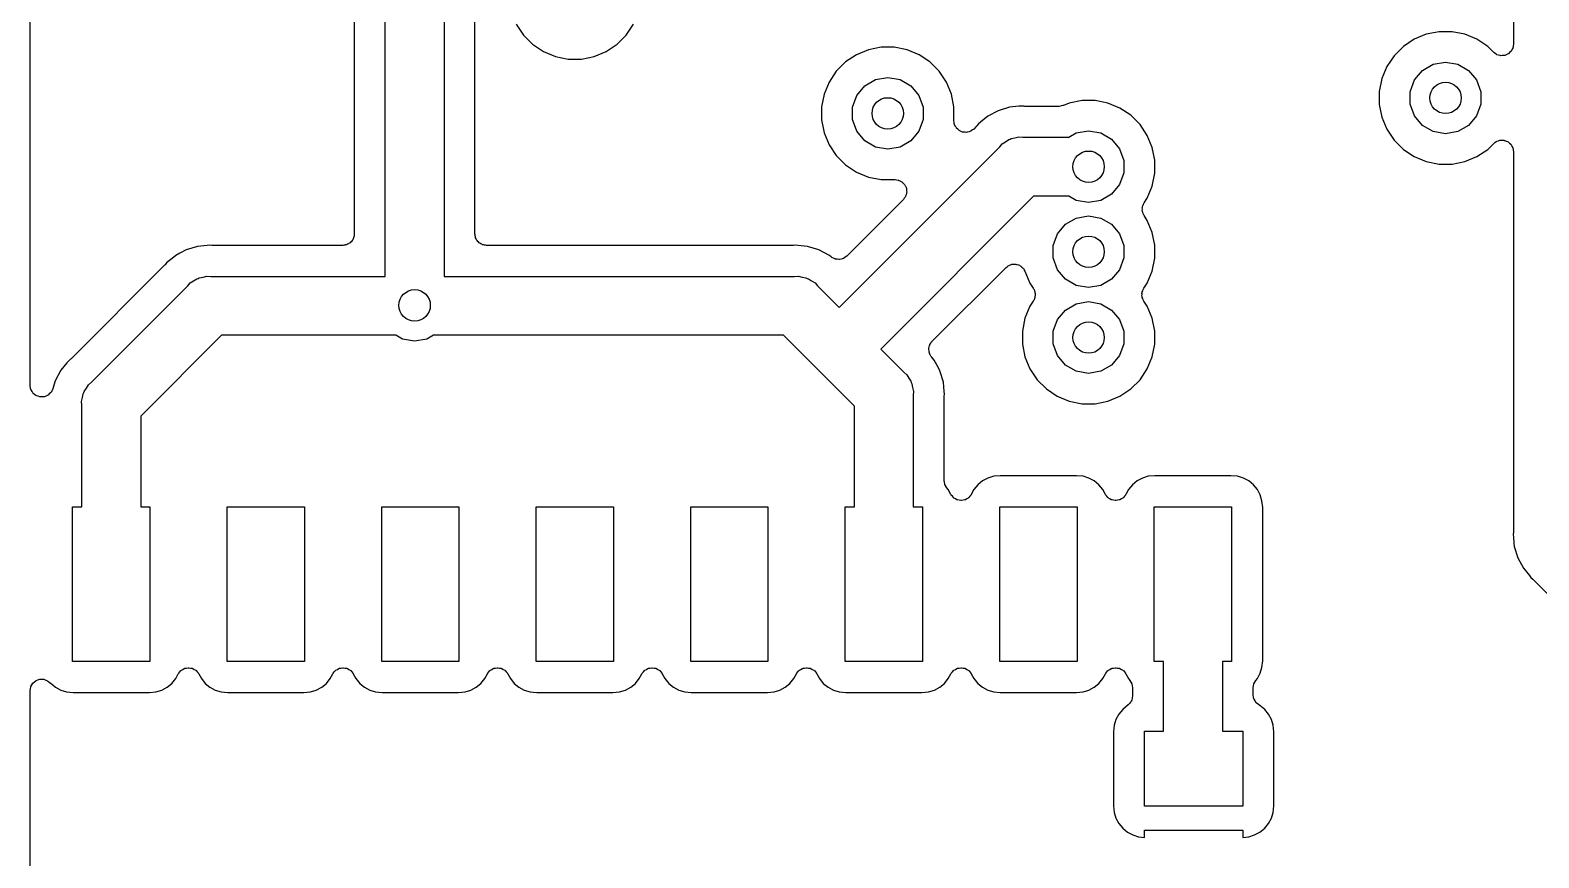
# Model space of a CAD drawing. Extents: x 91.4 to 190.2, y -113.9 to -59.9.
# Drawn here: x 91.39 to 110.92, y -100.31 to -89.6 of the extents above; entities that cross this region are included whole.
import ezdxf

# ---------------------------------------------------------------- set-up
doc = ezdxf.new("R2010")
doc.units = 0
doc.header["$MEASUREMENT"] = 0
doc.layers.add('BLACK', color=7, linetype='CONTINUOUS')

msp = doc.modelspace()

# ---------------------------------------------------------------- linework, layer by layer
at = {"layer": 'BLACK', "linetype": 'CONTINUOUS'}
for p, q in [((91.39, -94.1997), (91.39, -60.87)), ((95.9852, -92.789), (95.9852, -82.3472)), ((96.7472, -82.3472), (96.7472, -92.789)), ((95.5852, -82.4743), (95.5852, -92.239)), ((97.1472, -92.239), (97.1472, -82.4743)), ((110.589, -88.7654), (110.589, -89.7846)), ((97.6804, -89.526), (97.7742, -89.6664)), ((99.1058, -89.6664), (99.1996, -89.526)), ((109.626, -89.6228), (109.46, -89.6557)), ((109.794, -89.6228), (109.626, -89.6228)), ((109.96, -89.6557), (109.794, -89.6228)), ((97.7742, -89.6664), (97.8936, -89.7858)), ((97.8936, -89.7858), (98.034, -89.8796)), ((98.846, -89.8796), (98.9864, -89.7858)), ((98.9864, -89.7858), (99.1058, -89.6664)), ((102.406, -89.8228), (102.24, -89.8557)), ((102.574, -89.8228), (102.406, -89.8228)), ((102.74, -89.8557), (102.574, -89.8228)), ((109.164, -89.8142), (109.044, -89.9336)), ((109.304, -89.7204), (109.164, -89.8142)), ((109.46, -89.6557), (109.304, -89.7204)), ((110.116, -89.7204), (109.96, -89.6557)), ((110.256, -89.8142), (110.116, -89.7204)), ((110.333, -89.8907), (110.256, -89.8142)), ((110.584, -89.8234), (110.581, -89.8294)), ((110.586, -89.8039), (110.584, -89.8234)), ((110.589, -89.7846), (110.586, -89.8039)), ((98.034, -89.8796), (98.19, -89.9443)), ((98.19, -89.9443), (98.3556, -89.9772)), ((98.3556, -89.9772), (98.5244, -89.9772)), ((98.5244, -89.9772), (98.69, -89.9443)), ((98.69, -89.9443), (98.846, -89.8796)), ((101.944, -90.0142), (101.824, -90.1336)), ((102.084, -89.9204), (101.944, -90.0142)), ((102.24, -89.8557), (102.084, -89.9204)), ((102.896, -89.9204), (102.74, -89.8557)), ((103.036, -90.0142), (102.896, -89.9204)), ((103.156, -90.1336), (103.036, -90.0142)), ((109.044, -89.9336), (108.95, -90.074)), ((109.551, -90.0437), (109.71, -90.0157)), ((109.71, -90.0157), (109.869, -90.0437)), ((110.349, -89.9019), (110.333, -89.8907)), ((110.364, -89.9145), (110.349, -89.9019)), ((110.37, -89.9168), (110.364, -89.9145)), ((110.376, -89.9206), (110.37, -89.9168)), ((110.395, -89.9256), (110.376, -89.9206)), ((110.413, -89.9323), (110.395, -89.9256)), ((110.42, -89.9323), (110.413, -89.9323)), ((110.426, -89.934), (110.42, -89.9323)), ((110.445, -89.9323), (110.426, -89.934)), ((110.465, -89.9323), (110.445, -89.9323)), ((110.471, -89.9301), (110.465, -89.9323)), ((110.478, -89.9295), (110.471, -89.9301)), ((110.496, -89.9212), (110.478, -89.9295)), ((110.514, -89.9145), (110.496, -89.9212)), ((110.519, -89.9103), (110.514, -89.9145)), ((110.525, -89.9075), (110.519, -89.9103)), ((110.539, -89.8936), (110.525, -89.9075)), ((110.554, -89.881), (110.539, -89.8936)), ((110.557, -89.8753), (110.554, -89.881)), ((110.562, -89.8706), (110.557, -89.8753)), ((110.57, -89.8529), (110.562, -89.8706)), ((110.58, -89.8359), (110.57, -89.8529)), ((110.581, -89.8294), (110.58, -89.8359)), ((101.824, -90.1336), (101.73, -90.274)), ((102.331, -90.2437), (102.49, -90.2157)), ((102.49, -90.2157), (102.649, -90.2437)), ((103.25, -90.274), (103.156, -90.1336)), ((108.95, -90.074), (108.886, -90.23)), ((109.308, -90.2479), (109.412, -90.1244)), ((109.412, -90.1244), (109.551, -90.0437)), ((109.869, -90.0437), (110.008, -90.1244)), ((110.008, -90.1244), (110.112, -90.2479)), ((101.73, -90.274), (101.666, -90.43)), ((102.088, -90.4479), (102.192, -90.3244)), ((102.192, -90.3244), (102.331, -90.2437)), ((102.649, -90.2437), (102.788, -90.3244)), ((102.788, -90.3244), (102.892, -90.4479)), ((103.314, -90.43), (103.25, -90.274)), ((108.886, -90.23), (108.853, -90.3956)), ((108.853, -90.3956), (108.853, -90.5644)), ((109.253, -90.3994), (109.308, -90.2479)), ((109.253, -90.5606), (109.253, -90.3994)), ((110.112, -90.2479), (110.167, -90.3994)), ((110.167, -90.3994), (110.167, -90.5606)), ((101.666, -90.43), (101.633, -90.5956)), ((101.633, -90.5956), (101.633, -90.7644)), ((102.033, -90.5994), (102.088, -90.4479)), ((102.033, -90.7606), (102.033, -90.5994)), ((102.892, -90.4479), (102.947, -90.5994)), ((102.947, -90.5994), (102.947, -90.7606)), ((103.347, -90.5956), (103.314, -90.43)), ((103.347, -90.7762), (103.347, -90.5956)), ((104.067, -90.6003), (103.92, -90.645)), ((104.189, -90.5883), (104.067, -90.6003)), ((104.22, -90.5852), (104.189, -90.5883)), ((104.189, -90.5883), (104.189, -90.5883)), ((104.189, -90.5883), (104.189, -90.5883)), ((104.251, -90.5883), (104.22, -90.5852)), ((104.258, -90.5877), (104.251, -90.5883)), ((104.266, -90.589), (104.258, -90.5877)), ((104.706, -90.589), (104.266, -90.589)), ((104.709, -90.5884), (104.706, -90.589)), ((104.712, -90.5889), (104.709, -90.5884)), ((104.735, -90.5839), (104.712, -90.5889)), ((104.757, -90.58), (104.735, -90.5839)), ((104.76, -90.5783), (104.757, -90.58)), ((104.763, -90.5776), (104.76, -90.5783)), ((104.84, -90.5457), (104.763, -90.5776)), ((105.006, -90.5128), (104.84, -90.5457)), ((105.174, -90.5128), (105.006, -90.5128)), ((105.34, -90.5457), (105.174, -90.5128)), ((105.496, -90.6104), (105.34, -90.5457)), ((108.853, -90.5644), (108.886, -90.73)), ((109.308, -90.7121), (109.253, -90.5606)), ((110.167, -90.5606), (110.112, -90.7121)), ((101.633, -90.7644), (101.666, -90.93)), ((102.088, -90.9121), (102.033, -90.7606)), ((102.947, -90.7606), (102.892, -90.9121)), ((103.351, -90.7955), (103.347, -90.7762)), ((103.352, -90.815), (103.351, -90.7955)), ((103.689, -90.7953), (103.665, -90.8151)), ((103.784, -90.7175), (103.689, -90.7953)), ((103.689, -90.7953), (103.689, -90.7953)), ((103.92, -90.645), (103.784, -90.7175)), ((105.636, -90.7042), (105.496, -90.6104)), ((105.756, -90.8236), (105.636, -90.7042)), ((108.886, -90.73), (108.95, -90.886)), ((109.412, -90.8356), (109.308, -90.7121)), ((110.112, -90.7121), (110.008, -90.8356)), ((101.666, -90.93), (101.73, -91.086)), ((102.192, -91.0356), (102.088, -90.9121)), ((102.892, -90.9121), (102.788, -91.0356)), ((103.355, -90.821), (103.352, -90.815)), ((103.356, -90.8275), (103.355, -90.821)), ((103.366, -90.8444), (103.356, -90.8275)), ((103.374, -90.8622), (103.366, -90.8444)), ((103.379, -90.8669), (103.374, -90.8622)), ((103.382, -90.8726), (103.379, -90.8669)), ((103.397, -90.8852), (103.382, -90.8726)), ((103.411, -90.899), (103.397, -90.8852)), ((103.417, -90.9018), (103.411, -90.899)), ((103.422, -90.9061), (103.417, -90.9018)), ((103.441, -90.9128), (103.422, -90.9061)), ((103.458, -90.9211), (103.441, -90.9128)), ((103.465, -90.9216), (103.458, -90.9211)), ((103.471, -90.9239), (103.465, -90.9216)), ((103.491, -90.9239), (103.471, -90.9239)), ((103.51, -90.9256), (103.491, -90.9239)), ((103.517, -90.9239), (103.51, -90.9256)), ((103.523, -90.9239), (103.517, -90.9239)), ((103.542, -90.9172), (103.523, -90.9239)), ((103.561, -90.9121), (103.542, -90.9172)), ((103.566, -90.9083), (103.561, -90.9121)), ((103.572, -90.9061), (103.566, -90.9083)), ((103.587, -90.8935), (103.572, -90.9061)), ((103.603, -90.8822), (103.587, -90.8935)), ((103.635, -90.8501), (103.603, -90.8822)), ((103.64, -90.844), (103.635, -90.8501)), ((103.645, -90.8392), (103.64, -90.844)), ((103.665, -90.8151), (103.645, -90.8392)), ((104.088, -91.0065), (104.137, -90.9977)), ((104.137, -90.9977), (104.186, -90.9846)), ((104.186, -90.9846), (104.237, -90.989)), ((104.237, -90.989), (104.836, -90.989)), ((104.836, -90.989), (104.931, -90.9337)), ((104.931, -90.9337), (105.09, -90.9057)), ((105.09, -90.9057), (105.249, -90.9337)), ((105.249, -90.9337), (105.388, -91.0144)), ((105.85, -90.964), (105.756, -90.8236)), ((105.914, -91.12), (105.85, -90.964)), ((108.95, -90.886), (109.044, -91.0264)), ((109.551, -90.9163), (109.412, -90.8356)), ((109.71, -90.9443), (109.551, -90.9163)), ((109.869, -90.9163), (109.71, -90.9443)), ((110.008, -90.8356), (109.869, -90.9163)), ((101.73, -91.086), (101.824, -91.2264)), ((101.86, -93.1912), (103.939, -91.1124)), ((102.331, -91.1163), (102.192, -91.0356)), ((102.49, -91.1443), (102.331, -91.1163)), ((102.649, -91.1163), (102.49, -91.1443)), ((102.788, -91.0356), (102.649, -91.1163)), ((103.939, -91.1124), (103.971, -91.0736)), ((103.971, -91.0736), (104.015, -91.0484)), ((104.015, -91.0484), (104.056, -91.0194)), ((104.056, -91.0194), (104.073, -91.015)), ((104.073, -91.015), (104.088, -91.0065)), ((105.388, -91.0144), (105.492, -91.1379)), ((105.492, -91.1379), (105.547, -91.2894)), ((105.947, -91.2856), (105.914, -91.12)), ((109.044, -91.0264), (109.164, -91.1458)), ((109.164, -91.1458), (109.304, -91.2396)), ((110.116, -91.2396), (110.256, -91.1458)), ((110.256, -91.1458), (110.333, -91.0693)), ((110.333, -91.0693), (110.349, -91.0581)), ((110.349, -91.0581), (110.364, -91.0455)), ((110.364, -91.0455), (110.37, -91.0432)), ((110.37, -91.0432), (110.376, -91.0394)), ((110.376, -91.0394), (110.395, -91.0344)), ((110.395, -91.0344), (110.413, -91.0277)), ((110.413, -91.0277), (110.42, -91.0277)), ((110.42, -91.0277), (110.426, -91.026)), ((110.426, -91.026), (110.445, -91.0277)), ((110.445, -91.0277), (110.465, -91.0277)), ((110.465, -91.0277), (110.471, -91.0299)), ((110.471, -91.0299), (110.478, -91.0305)), ((110.478, -91.0305), (110.496, -91.0388)), ((110.496, -91.0388), (110.514, -91.0455)), ((110.514, -91.0455), (110.519, -91.0497)), ((110.519, -91.0497), (110.525, -91.0525)), ((110.525, -91.0525), (110.539, -91.0664)), ((110.539, -91.0664), (110.554, -91.079)), ((110.554, -91.079), (110.557, -91.0847)), ((110.557, -91.0847), (110.562, -91.0894)), ((110.562, -91.0894), (110.57, -91.1071)), ((110.57, -91.1071), (110.58, -91.1241)), ((110.58, -91.1241), (110.581, -91.1306)), ((110.581, -91.1306), (110.584, -91.1366)), ((110.584, -91.1366), (110.586, -91.1561)), ((110.586, -91.1561), (110.589, -91.1754)), ((110.589, -91.1754), (110.589, -96.0843)), ((101.824, -91.2264), (101.944, -91.3458)), ((101.944, -91.3458), (102.084, -91.4396)), ((105.547, -91.2894), (105.547, -91.4506)), ((105.947, -91.4544), (105.947, -91.2856)), ((109.304, -91.2396), (109.46, -91.3043)), ((109.46, -91.3043), (109.626, -91.3372)), ((109.626, -91.3372), (109.794, -91.3372)), ((109.794, -91.3372), (109.96, -91.3043)), ((109.96, -91.3043), (110.116, -91.2396)), ((102.084, -91.4396), (102.24, -91.5043)), ((102.24, -91.5043), (102.406, -91.5372)), ((102.406, -91.5372), (102.586, -91.5372)), ((102.586, -91.5372), (102.605, -91.5406)), ((102.605, -91.5406), (102.625, -91.5423)), ((102.625, -91.5423), (102.631, -91.5451)), ((102.631, -91.5451), (102.637, -91.5462)), ((102.637, -91.5462), (102.654, -91.556)), ((102.654, -91.556), (102.672, -91.5643)), ((102.672, -91.5643), (102.677, -91.569)), ((102.677, -91.569), (102.683, -91.5723)), ((102.683, -91.5723), (102.695, -91.5873)), ((105.547, -91.4506), (105.492, -91.6021)), ((105.914, -91.62), (105.947, -91.4544)), ((104.378, -91.751), (102.399, -93.73)), ((102.703, -91.7772), (102.692, -91.7933)), ((102.695, -91.5873), (102.709, -91.6012)), ((102.716, -91.7622), (102.703, -91.7772)), ((102.709, -91.6012), (102.712, -91.6071)), ((102.712, -91.6071), (102.716, -91.6122)), ((102.716, -91.6122), (102.723, -91.6306)), ((102.718, -91.756), (102.716, -91.7622)), ((102.722, -91.7506), (102.718, -91.756)), ((102.727, -91.7317), (102.722, -91.7506)), ((102.723, -91.6306), (102.731, -91.6484)), ((102.734, -91.7132), (102.727, -91.7317)), ((102.731, -91.6484), (102.732, -91.655)), ((102.732, -91.655), (102.734, -91.6612)), ((102.734, -91.6612), (102.734, -91.6807)), ((102.734, -91.6807), (102.736, -91.7003)), ((102.736, -91.7003), (102.734, -91.7066)), ((102.734, -91.7066), (102.734, -91.7132)), ((104.836, -91.751), (104.378, -91.751)), ((104.931, -91.8063), (104.836, -91.751)), ((105.388, -91.7256), (105.249, -91.8063)), ((105.492, -91.6021), (105.388, -91.7256)), ((105.809, -91.8367), (105.85, -91.776)), ((105.85, -91.776), (105.914, -91.62)), ((102.692, -91.7933), (101.96, -92.5259)), ((105.09, -91.8343), (104.931, -91.8063)), ((105.249, -91.8063), (105.09, -91.8343)), ((105.785, -91.9037), (105.788, -91.8942)), ((105.786, -91.92), (105.785, -91.9037)), ((105.785, -91.9363), (105.786, -91.92)), ((105.788, -91.9458), (105.785, -91.9363)), ((105.788, -91.8843), (105.795, -91.8694)), ((105.788, -91.8942), (105.788, -91.8843)), ((105.788, -91.9557), (105.788, -91.9458)), ((105.795, -91.9706), (105.788, -91.9557)), ((105.795, -91.8694), (105.799, -91.8537)), ((105.799, -91.9863), (105.795, -91.9706)), ((105.799, -91.8537), (105.805, -91.8457)), ((105.805, -91.8457), (105.809, -91.8367)), ((104.688, -92.2379), (104.792, -92.1144)), ((104.792, -92.1144), (104.931, -92.0337)), ((104.931, -92.0337), (105.09, -92.0057)), ((105.09, -92.0057), (105.249, -92.0337)), ((105.249, -92.0337), (105.388, -92.1144)), ((105.388, -92.1144), (105.492, -92.2379)), ((105.805, -91.9943), (105.799, -91.9863)), ((105.809, -92.0033), (105.805, -91.9943)), ((105.85, -92.064), (105.809, -92.0033)), ((105.914, -92.22), (105.85, -92.064)), ((95.5203, -92.3605), (95.5102, -92.3689)), ((95.5317, -92.3539), (95.5203, -92.3605)), ((95.5401, -92.3439), (95.5317, -92.3539)), ((95.5501, -92.3354), (95.5401, -92.3439)), ((95.5567, -92.3241), (95.5501, -92.3354)), ((95.5651, -92.314), (95.5567, -92.3241)), ((95.5696, -92.3017), (95.5651, -92.314)), ((95.5762, -92.2903), (95.5696, -92.3017)), ((95.5785, -92.2774), (95.5762, -92.2903)), ((95.583, -92.265), (95.5785, -92.2774)), ((95.5852, -92.239), (95.583, -92.2519)), ((95.583, -92.2519), (95.583, -92.265)), ((97.1495, -92.2519), (97.1472, -92.239)), ((97.1495, -92.265), (97.1495, -92.2519)), ((97.154, -92.2774), (97.1495, -92.265)), ((97.1563, -92.2903), (97.154, -92.2774)), ((97.1628, -92.3017), (97.1563, -92.2903)), ((97.1673, -92.314), (97.1628, -92.3017)), ((97.1758, -92.3241), (97.1673, -92.314)), ((97.1823, -92.3354), (97.1758, -92.3241)), ((97.1924, -92.3439), (97.1823, -92.3354)), ((97.2008, -92.3539), (97.1924, -92.3439)), ((97.2122, -92.3605), (97.2008, -92.3539)), ((97.2222, -92.3689), (97.2122, -92.3605)), ((104.633, -92.3894), (104.688, -92.2379)), ((105.492, -92.2379), (105.547, -92.3894)), ((105.947, -92.3856), (105.914, -92.22)), ((93.2489, -92.5381), (93.1551, -92.6151)), ((93.274, -92.5175), (93.2489, -92.5381)), ((93.2489, -92.5381), (93.2489, -92.5381)), ((93.3259, -92.4897), (93.274, -92.5175)), ((93.4097, -92.445), (93.3259, -92.4897)), ((93.3259, -92.4897), (93.3259, -92.4897)), ((93.3259, -92.4897), (93.3259, -92.4897)), ((93.5569, -92.4003), (93.4097, -92.445)), ((93.679, -92.3883), (93.5569, -92.4003)), ((93.71, -92.3852), (93.679, -92.3883)), ((93.679, -92.3883), (93.679, -92.3883)), ((93.679, -92.3883), (93.679, -92.3883)), ((93.741, -92.3883), (93.71, -92.3852)), ((93.7484, -92.3877), (93.741, -92.3883)), ((93.7557, -92.389), (93.7484, -92.3877)), ((95.4352, -92.389), (93.7557, -92.389)), ((95.4482, -92.3867), (95.4352, -92.389)), ((95.4613, -92.3867), (95.4482, -92.3867)), ((95.4736, -92.3822), (95.4613, -92.3867)), ((95.4865, -92.38), (95.4736, -92.3822)), ((95.4979, -92.3734), (95.4865, -92.38)), ((95.5102, -92.3689), (95.4979, -92.3734)), ((97.2346, -92.3734), (97.2222, -92.3689)), ((97.2459, -92.38), (97.2346, -92.3734)), ((97.2589, -92.3822), (97.2459, -92.38)), ((97.2712, -92.3867), (97.2589, -92.3822)), ((97.2843, -92.3867), (97.2712, -92.3867)), ((97.2972, -92.389), (97.2843, -92.3867)), ((101.254, -92.389), (97.2972, -92.389)), ((101.262, -92.3877), (101.254, -92.389)), ((101.269, -92.3883), (101.262, -92.3877)), ((101.3, -92.3852), (101.269, -92.3883)), ((101.331, -92.3883), (101.3, -92.3852)), ((101.453, -92.4003), (101.331, -92.3883)), ((101.331, -92.3883), (101.331, -92.3883)), ((101.331, -92.3883), (101.331, -92.3883)), ((101.6, -92.445), (101.453, -92.4003)), ((101.736, -92.5175), (101.6, -92.445)), ((101.758, -92.5358), (101.736, -92.5175)), ((101.763, -92.5387), (101.758, -92.5358)), ((101.767, -92.5427), (101.763, -92.5387)), ((101.786, -92.5514), (101.767, -92.5427)), ((101.804, -92.5614), (101.786, -92.5514)), ((101.906, -92.5603), (101.886, -92.564)), ((101.911, -92.5573), (101.906, -92.5603)), ((101.917, -92.5558), (101.911, -92.5573)), ((101.934, -92.5441), (101.917, -92.5558)), ((101.951, -92.5337), (101.934, -92.5441)), ((101.955, -92.5292), (101.951, -92.5337)), ((101.96, -92.5259), (101.955, -92.5292)), ((104.633, -92.5506), (104.633, -92.3894)), ((104.688, -92.7021), (104.633, -92.5506)), ((105.547, -92.5506), (105.492, -92.7021)), ((105.547, -92.3894), (105.547, -92.5506)), ((105.914, -92.72), (105.947, -92.5544)), ((105.947, -92.5544), (105.947, -92.3856)), ((93.1254, -92.6501), (91.9201, -93.8554)), ((93.1297, -92.644), (93.1254, -92.6501)), ((93.1353, -92.6392), (93.1297, -92.644)), ((93.1551, -92.6151), (93.1353, -92.6392)), ((101.809, -92.5623), (101.804, -92.5614)), ((101.815, -92.5648), (101.809, -92.5623)), ((101.835, -92.5665), (101.815, -92.5648)), ((101.855, -92.5699), (101.835, -92.5665)), ((101.861, -92.5688), (101.855, -92.5699)), ((101.867, -92.5693), (101.861, -92.5688)), ((101.886, -92.564), (101.867, -92.5693)), ((103.066, -93.6285), (104.022, -92.6728)), ((104.022, -92.6728), (104.035, -92.6634)), ((104.035, -92.6634), (104.047, -92.6524)), ((104.047, -92.6524), (104.056, -92.6486)), ((104.056, -92.6486), (104.064, -92.6429)), ((104.064, -92.6429), (104.08, -92.6387)), ((104.08, -92.6387), (104.095, -92.6324)), ((104.095, -92.6324), (104.105, -92.632)), ((104.105, -92.632), (104.115, -92.6294)), ((104.115, -92.6294), (104.131, -92.6309)), ((104.131, -92.6309), (104.147, -92.6302)), ((104.147, -92.6302), (104.157, -92.6331)), ((104.157, -92.6331), (104.167, -92.634)), ((104.167, -92.634), (104.181, -92.6409)), ((104.181, -92.6409), (104.197, -92.6458)), ((104.197, -92.6458), (104.205, -92.6518)), ((104.205, -92.6518), (104.214, -92.656)), ((104.214, -92.656), (104.225, -92.6676)), ((104.225, -92.6676), (104.238, -92.6775)), ((104.238, -92.6775), (104.244, -92.6859)), ((104.244, -92.6859), (104.251, -92.6928)), ((104.251, -92.6928), (104.258, -92.7077)), ((104.258, -92.7077), (104.266, -92.7215)), ((104.266, -92.7215), (104.33, -92.876)), ((104.792, -92.8256), (104.688, -92.7021)), ((105.492, -92.7021), (105.388, -92.8256)), ((105.85, -92.876), (105.914, -92.72)), ((92.1824, -94.1588), (93.4288, -92.9124)), ((93.4288, -92.9124), (93.4613, -92.8736)), ((93.4613, -92.8736), (93.5051, -92.8484)), ((93.5051, -92.8484), (93.5465, -92.8194)), ((93.5465, -92.8194), (93.5629, -92.815)), ((93.5629, -92.815), (93.5777, -92.8065)), ((93.5777, -92.8065), (93.6275, -92.7977)), ((93.6275, -92.7977), (93.6763, -92.7846)), ((93.6763, -92.7846), (93.7266, -92.789)), ((93.7266, -92.789), (95.9852, -92.789)), ((96.7472, -92.789), (101.283, -92.789)), ((101.283, -92.789), (101.334, -92.7846)), ((101.334, -92.7846), (101.383, -92.7977)), ((101.383, -92.7977), (101.432, -92.8065)), ((101.432, -92.8065), (101.447, -92.815)), ((101.447, -92.815), (101.463, -92.8194)), ((101.463, -92.8194), (101.505, -92.8484)), ((101.505, -92.8484), (101.549, -92.8736)), ((101.549, -92.8736), (101.581, -92.9124)), ((101.581, -92.9124), (101.86, -93.1912)), ((104.33, -92.876), (104.374, -92.9417)), ((104.374, -92.9417), (104.378, -92.9507)), ((104.378, -92.9507), (104.384, -92.9587)), ((104.931, -92.9063), (104.792, -92.8256)), ((105.09, -92.9343), (104.931, -92.9063)), ((105.249, -92.9063), (105.09, -92.9343)), ((105.388, -92.8256), (105.249, -92.9063)), ((105.796, -92.9587), (105.802, -92.9507)), ((105.802, -92.9507), (105.806, -92.9417)), ((105.806, -92.9417), (105.85, -92.876)), ((104.374, -93.1083), (104.33, -93.174)), ((104.378, -93.0993), (104.374, -93.1083)), ((104.384, -93.0913), (104.378, -93.0993)), ((104.384, -92.9587), (104.389, -92.9744)), ((104.389, -93.0756), (104.384, -93.0913)), ((104.389, -92.9744), (104.395, -92.9893)), ((104.395, -93.0607), (104.389, -93.0756)), ((104.395, -92.9893), (104.396, -92.9992)), ((104.396, -93.0508), (104.395, -93.0607)), ((104.396, -92.9992), (104.399, -93.0087)), ((104.399, -93.0413), (104.396, -93.0508)), ((104.399, -93.0087), (104.398, -93.025)), ((104.398, -93.025), (104.399, -93.0413)), ((104.792, -93.2244), (104.931, -93.1437)), ((104.931, -93.1437), (105.09, -93.1157)), ((105.09, -93.1157), (105.249, -93.1437)), ((105.249, -93.1437), (105.388, -93.2244)), ((105.781, -93.0087), (105.784, -92.9992)), ((105.782, -93.025), (105.781, -93.0087)), ((105.781, -93.0413), (105.782, -93.025)), ((105.784, -93.0508), (105.781, -93.0413)), ((105.784, -92.9992), (105.785, -92.9893)), ((105.785, -93.0607), (105.784, -93.0508)), ((105.785, -92.9893), (105.791, -92.9744)), ((105.791, -93.0756), (105.785, -93.0607)), ((105.791, -92.9744), (105.796, -92.9587)), ((105.796, -93.0913), (105.791, -93.0756)), ((105.802, -93.0993), (105.796, -93.0913)), ((105.806, -93.1083), (105.802, -93.0993)), ((105.85, -93.174), (105.806, -93.1083)), ((104.266, -93.33), (104.233, -93.4956)), ((104.33, -93.174), (104.266, -93.33)), ((104.688, -93.3479), (104.792, -93.2244)), ((105.388, -93.2244), (105.492, -93.3479)), ((105.914, -93.33), (105.85, -93.174)), ((105.947, -93.4956), (105.914, -93.33)), ((104.233, -93.4956), (104.233, -93.6644)), ((104.633, -93.4994), (104.688, -93.3479)), ((104.633, -93.6606), (104.633, -93.4994)), ((105.492, -93.3479), (105.547, -93.4994)), ((105.547, -93.4994), (105.547, -93.6606)), ((105.947, -93.6644), (105.947, -93.4956)), ((93.8678, -93.551), (92.821, -94.5978)), ((96.1226, -93.551), (93.8678, -93.551)), ((96.2075, -93.6), (96.1226, -93.551)), ((96.3662, -93.628), (96.2075, -93.6)), ((96.525, -93.6), (96.3662, -93.628)), ((96.6099, -93.551), (96.525, -93.6)), ((101.142, -93.551), (96.6099, -93.551)), ((101.614, -94.023), (101.142, -93.551)), ((102.399, -93.73), (102.698, -94.0288)), ((103.022, -93.7329), (103.023, -93.7272)), ((103.023, -93.7215), (103.028, -93.7017)), ((103.023, -93.7272), (103.023, -93.7215)), ((103.028, -93.7017), (103.032, -93.6817)), ((103.032, -93.6817), (103.035, -93.6767)), ((103.035, -93.6767), (103.036, -93.6711)), ((103.036, -93.6711), (103.048, -93.6544)), ((103.048, -93.6544), (103.058, -93.6369)), ((103.058, -93.6369), (103.063, -93.6332)), ((103.063, -93.6332), (103.066, -93.6285)), ((104.233, -93.6644), (104.266, -93.83)), ((104.688, -93.8121), (104.633, -93.6606)), ((105.547, -93.6606), (105.492, -93.8121)), ((105.914, -93.83), (105.947, -93.6644)), ((91.8653, -93.9092), (91.7875, -94.004)), ((91.8851, -93.8851), (91.8653, -93.9092)), ((91.8653, -93.9092), (91.8653, -93.9092)), ((91.9092, -93.8653), (91.8851, -93.8851)), ((91.914, -93.8597), (91.9092, -93.8653)), ((91.9201, -93.8554), (91.914, -93.8597)), ((103.025, -93.753), (103.022, -93.7329)), ((103.027, -93.7734), (103.025, -93.753)), ((103.03, -93.7786), (103.027, -93.7734)), ((103.031, -93.7843), (103.03, -93.7786)), ((103.041, -93.8021), (103.031, -93.7843)), ((103.049, -93.8206), (103.041, -93.8021)), ((103.053, -93.8247), (103.049, -93.8206)), ((103.056, -93.8297), (103.053, -93.8247)), ((103.093, -93.874), (103.056, -93.8297)), ((103.145, -93.9724), (103.093, -93.874)), ((104.266, -93.83), (104.33, -93.986)), ((104.792, -93.9356), (104.688, -93.8121)), ((105.492, -93.8121), (105.388, -93.9356)), ((105.85, -93.986), (105.914, -93.83)), ((91.7875, -94.004), (91.715, -94.1397)), ((102.059, -94.4678), (101.614, -94.023)), ((101.614, -94.023), (101.614, -94.023)), ((102.698, -94.0288), (102.736, -94.0613)), ((102.736, -94.0613), (102.762, -94.1051)), ((102.762, -94.1051), (102.791, -94.1465)), ((103.165, -94.0097), (103.145, -93.9724)), ((103.145, -93.9724), (103.145, -93.9724)), ((103.21, -94.1569), (103.165, -94.0097)), ((104.33, -93.986), (104.424, -94.1264)), ((104.931, -94.0163), (104.792, -93.9356)), ((105.09, -94.0443), (104.931, -94.0163)), ((105.249, -94.0163), (105.09, -94.0443)), ((105.388, -93.9356), (105.249, -94.0163)), ((105.756, -94.1264), (105.85, -93.986)), ((91.3907, -94.2038), (91.39, -94.1997)), ((91.3902, -94.2079), (91.3907, -94.2038)), ((91.3952, -94.2293), (91.3902, -94.2079)), ((91.399, -94.251), (91.3952, -94.2293)), ((91.4011, -94.2546), (91.399, -94.251)), ((91.4021, -94.2586), (91.4011, -94.2546)), ((91.4141, -94.2771), (91.4021, -94.2586)), ((91.4251, -94.2961), (91.4141, -94.2771)), ((91.4283, -94.2988), (91.4251, -94.2961)), ((91.4305, -94.3022), (91.4283, -94.2988)), ((91.4481, -94.3155), (91.4305, -94.3022)), ((91.465, -94.3296), (91.4481, -94.3155)), ((91.638, -94.3103), (91.622, -94.3253)), ((91.6549, -94.2961), (91.638, -94.3103)), ((91.657, -94.2925), (91.6549, -94.2961)), ((91.66, -94.2897), (91.657, -94.2925)), ((91.6699, -94.2701), (91.66, -94.2897)), ((91.681, -94.251), (91.6699, -94.2701)), ((91.6817, -94.2469), (91.681, -94.251)), ((91.6835, -94.2433), (91.6817, -94.2469)), ((91.6923, -94.2145), (91.6835, -94.2433)), ((91.715, -94.1397), (91.6923, -94.2145)), ((91.6923, -94.2145), (91.6923, -94.2145)), ((92.0677, -94.3574), (92.0765, -94.3077)), ((92.0765, -94.3077), (92.085, -94.2929)), ((92.085, -94.2929), (92.0894, -94.2765)), ((92.0894, -94.2765), (92.1184, -94.2351)), ((92.1184, -94.2351), (92.1436, -94.1913)), ((92.1436, -94.1913), (92.1824, -94.1588)), ((102.791, -94.1465), (102.795, -94.1629)), ((102.795, -94.1629), (102.804, -94.1777)), ((102.804, -94.1777), (102.812, -94.2275)), ((102.812, -94.2275), (102.825, -94.2763)), ((102.825, -94.2763), (102.821, -94.3266)), ((103.222, -94.279), (103.21, -94.1569)), ((103.225, -94.31), (103.222, -94.279)), ((103.222, -94.279), (103.222, -94.279)), ((103.222, -94.279), (103.222, -94.279)), ((103.222, -94.341), (103.225, -94.31)), ((104.424, -94.1264), (104.544, -94.2458)), ((104.544, -94.2458), (104.684, -94.3396)), ((105.496, -94.3396), (105.636, -94.2458)), ((105.636, -94.2458), (105.756, -94.1264)), ((91.4689, -94.331), (91.465, -94.3296)), ((91.4722, -94.3335), (91.4689, -94.331)), ((91.4933, -94.3399), (91.4722, -94.3335)), ((91.514, -94.3474), (91.4933, -94.3399)), ((91.5181, -94.3474), (91.514, -94.3474)), ((91.522, -94.3486), (91.5181, -94.3474)), ((91.544, -94.3474), (91.522, -94.3486)), ((91.566, -94.3474), (91.544, -94.3474)), ((91.5699, -94.346), (91.566, -94.3474)), ((91.5741, -94.3458), (91.5699, -94.346)), ((91.5943, -94.3371), (91.5741, -94.3458)), ((91.615, -94.3296), (91.5943, -94.3371)), ((91.6182, -94.327), (91.615, -94.3296)), ((91.622, -94.3253), (91.6182, -94.327)), ((92.0546, -94.4063), (92.0677, -94.3574)), ((92.059, -94.4566), (92.0546, -94.4063)), ((92.059, -95.77), (92.059, -94.4566)), ((102.059, -95.77), (102.059, -94.4678)), ((102.821, -94.3266), (102.821, -95.77)), ((103.221, -94.3557), (103.222, -94.3484)), ((103.221, -95.4282), (103.221, -94.3557)), ((103.222, -94.3484), (103.222, -94.341)), ((104.684, -94.3396), (104.84, -94.4043)), ((104.84, -94.4043), (105.006, -94.4372)), ((105.006, -94.4372), (105.174, -94.4372)), ((105.174, -94.4372), (105.34, -94.4043)), ((105.34, -94.4043), (105.496, -94.3396)), ((92.821, -94.5978), (92.821, -95.77)), ((103.225, -95.4531), (103.221, -95.4282)), ((103.229, -95.478), (103.225, -95.4531)), ((103.23, -95.4787), (103.229, -95.478)), ((103.23, -95.4795), (103.23, -95.4787)), ((103.243, -95.5014), (103.23, -95.4795)), ((103.656, -95.4858), (103.606, -95.5467)), ((103.717, -95.4358), (103.656, -95.4858)), ((103.786, -95.3987), (103.717, -95.4358)), ((103.862, -95.3758), (103.786, -95.3987)), ((103.947, -95.3673), (103.862, -95.3758)), ((104.933, -95.3673), (103.947, -95.3673)), ((105.018, -95.3758), (104.933, -95.3673)), ((105.094, -95.3987), (105.018, -95.3758)), ((105.163, -95.4358), (105.094, -95.3987)), ((105.224, -95.4858), (105.163, -95.4358)), ((105.274, -95.5467), (105.224, -95.4858)), ((105.656, -95.4858), (105.606, -95.5467)), ((105.717, -95.4358), (105.656, -95.4858)), ((105.786, -95.3987), (105.717, -95.4358)), ((105.862, -95.3758), (105.786, -95.3987)), ((105.947, -95.3673), (105.862, -95.3758)), ((106.933, -95.3673), (105.947, -95.3673)), ((107.018, -95.3758), (106.933, -95.3673)), ((107.094, -95.3987), (107.018, -95.3758)), ((107.163, -95.4358), (107.094, -95.3987)), ((107.224, -95.4858), (107.163, -95.4358)), ((107.274, -95.5467), (107.224, -95.4858)), ((103.255, -95.5234), (103.243, -95.5014)), ((103.274, -95.5467), (103.255, -95.5234)), ((103.308, -95.6094), (103.274, -95.5467)), ((103.311, -95.6133), (103.308, -95.6094)), ((103.313, -95.6179), (103.311, -95.6133)), ((103.327, -95.6337), (103.313, -95.6179)), ((103.34, -95.6504), (103.327, -95.6337)), ((103.344, -95.653), (103.34, -95.6504)), ((103.347, -95.6567), (103.344, -95.653)), ((103.366, -95.6667), (103.347, -95.6567)), ((103.384, -95.6779), (103.366, -95.6667)), ((103.389, -95.6789), (103.384, -95.6779)), ((103.393, -95.6812), (103.389, -95.6789)), ((103.414, -95.6842), (103.393, -95.6812)), ((103.435, -95.6886), (103.414, -95.6842)), ((103.466, -95.6842), (103.445, -95.6886)), ((103.487, -95.6812), (103.466, -95.6842)), ((103.491, -95.6789), (103.487, -95.6812)), ((103.496, -95.6779), (103.491, -95.6789)), ((103.514, -95.6667), (103.496, -95.6779)), ((103.533, -95.6567), (103.514, -95.6667)), ((103.536, -95.653), (103.533, -95.6567)), ((103.54, -95.6504), (103.536, -95.653)), ((103.553, -95.6337), (103.54, -95.6504)), ((103.567, -95.6179), (103.553, -95.6337)), ((103.569, -95.6133), (103.567, -95.6179)), ((103.572, -95.6094), (103.569, -95.6133)), ((103.606, -95.5467), (103.572, -95.6094)), ((105.308, -95.6094), (105.274, -95.5467)), ((105.311, -95.6133), (105.308, -95.6094)), ((105.313, -95.6179), (105.311, -95.6133)), ((105.327, -95.6337), (105.313, -95.6179)), ((105.34, -95.6504), (105.327, -95.6337)), ((105.344, -95.653), (105.34, -95.6504)), ((105.347, -95.6567), (105.344, -95.653)), ((105.366, -95.6667), (105.347, -95.6567)), ((105.384, -95.6779), (105.366, -95.6667)), ((105.389, -95.6789), (105.384, -95.6779)), ((105.393, -95.6812), (105.389, -95.6789)), ((105.414, -95.6842), (105.393, -95.6812)), ((105.435, -95.6886), (105.414, -95.6842)), ((105.466, -95.6842), (105.445, -95.6886)), ((105.487, -95.6812), (105.466, -95.6842)), ((105.491, -95.6789), (105.487, -95.6812)), ((105.496, -95.6779), (105.491, -95.6789)), ((105.514, -95.6667), (105.496, -95.6779)), ((105.533, -95.6567), (105.514, -95.6667)), ((105.536, -95.653), (105.533, -95.6567)), ((105.54, -95.6504), (105.536, -95.653)), ((105.553, -95.6337), (105.54, -95.6504)), ((105.567, -95.6179), (105.553, -95.6337)), ((105.569, -95.6133), (105.567, -95.6179)), ((105.572, -95.6094), (105.569, -95.6133)), ((105.606, -95.5467), (105.572, -95.6094)), ((107.311, -95.6162), (107.274, -95.5467)), ((107.334, -95.6916), (107.311, -95.6162)), ((91.94, -97.77), (91.94, -95.77)), ((91.94, -95.77), (92.059, -95.77)), ((92.821, -95.77), (92.94, -95.77)), ((92.94, -95.77), (92.94, -97.77)), ((93.94, -97.77), (93.94, -95.77)), ((93.94, -95.77), (94.94, -95.77)), ((94.94, -95.77), (94.94, -97.77)), ((95.94, -97.77), (95.94, -95.77)), ((95.94, -95.77), (96.94, -95.77)), ((96.94, -95.77), (96.94, -97.77)), ((97.94, -97.77), (97.94, -95.77)), ((97.94, -95.77), (98.94, -95.77)), ((98.94, -95.77), (98.94, -97.77)), ((99.94, -97.77), (99.94, -95.77)), ((99.94, -95.77), (100.94, -95.77)), ((100.94, -95.77), (100.94, -97.77)), ((101.94, -97.77), (101.94, -95.77)), ((101.94, -95.77), (102.059, -95.77)), ((102.821, -95.77), (102.94, -95.77)), ((102.94, -95.77), (102.94, -97.77)), ((103.44, -95.6879), (103.435, -95.6886)), ((103.445, -95.6886), (103.44, -95.6879)), ((103.94, -97.77), (103.94, -95.77)), ((103.94, -95.77), (104.94, -95.77)), ((104.94, -95.77), (104.94, -97.77)), ((105.44, -95.6879), (105.435, -95.6886)), ((105.445, -95.6886), (105.44, -95.6879)), ((105.94, -97.77), (105.94, -95.77)), ((105.94, -95.77), (106.94, -95.77)), ((106.94, -95.77), (106.94, -97.77)), ((107.343, -95.7774), (107.334, -95.6916)), ((107.343, -97.7626), (107.343, -95.7774)), ((110.588, -96.099), (110.585, -96.13)), ((110.585, -96.13), (110.588, -96.161)), ((110.589, -96.0843), (110.588, -96.0916)), ((110.588, -96.0916), (110.588, -96.099)), ((110.588, -96.161), (110.588, -96.161)), ((110.588, -96.161), (110.596, -96.2356)), ((110.596, -96.2356), (110.596, -96.2356)), ((110.596, -96.2356), (110.6, -96.2831)), ((110.6, -96.2831), (110.645, -96.4303)), ((110.645, -96.4303), (110.717, -96.566)), ((110.717, -96.566), (110.795, -96.6608)), ((110.795, -96.6608), (110.795, -96.6608)), ((110.795, -96.6608), (110.815, -96.6849)), ((110.815, -96.6849), (110.839, -96.7047)), ((110.839, -96.7047), (110.844, -96.7103)), ((110.844, -96.7103), (110.85, -96.7146)), ((110.85, -96.7146), (114.215, -100.08)), ((92.94, -97.77), (91.94, -97.77)), ((94.94, -97.77), (93.94, -97.77)), ((96.94, -97.77), (95.94, -97.77)), ((98.94, -97.77), (97.94, -97.77)), ((100.94, -97.77), (99.94, -97.77)), ((102.94, -97.77), (101.94, -97.77)), ((104.94, -97.77), (103.94, -97.77)), ((106.059, -97.77), (105.94, -97.77)), ((106.059, -98.675), (106.059, -97.77)), ((106.94, -97.77), (106.821, -97.77)), ((106.821, -97.77), (106.821, -98.675)), ((107.334, -97.8484), (107.343, -97.7626)), ((91.4457, -98.0359), (91.465, -98.0197)), ((91.465, -98.0197), (91.4658, -98.0194)), ((91.4658, -98.0194), (91.4664, -98.0189)), ((91.4664, -98.0189), (91.4902, -98.0105)), ((91.4902, -98.0105), (91.514, -98.0018)), ((91.514, -98.0018), (91.5148, -98.0018)), ((91.5148, -98.0018), (91.5156, -98.0016)), ((91.5156, -98.0016), (91.5408, -98.0018)), ((91.5408, -98.0018), (91.566, -98.0018)), ((91.566, -98.0018), (91.5668, -98.0021)), ((91.5668, -98.0021), (91.5677, -98.0021)), ((91.5677, -98.0021), (91.5913, -98.011)), ((91.5913, -98.011), (91.615, -98.0197)), ((91.615, -98.0197), (91.6156, -98.0202)), ((91.6156, -98.0202), (91.6164, -98.0205)), ((91.6164, -98.0205), (91.6355, -98.0369)), ((93.2242, -98.0542), (93.2742, -97.9933)), ((93.2742, -97.9933), (93.3077, -97.9306)), ((93.3077, -97.9306), (93.3108, -97.9267)), ((93.3108, -97.9267), (93.3126, -97.9221)), ((93.3126, -97.9221), (93.3268, -97.9063)), ((93.3268, -97.9063), (93.3399, -97.8896)), ((93.3399, -97.8896), (93.3441, -97.887)), ((93.3441, -97.887), (93.3474, -97.8833)), ((93.3474, -97.8833), (93.3661, -97.8733)), ((93.3661, -97.8733), (93.3841, -97.8621)), ((93.3841, -97.8621), (93.389, -97.8611)), ((93.389, -97.8611), (93.3933, -97.8588)), ((93.3933, -97.8588), (93.4143, -97.8558)), ((93.4143, -97.8558), (93.4351, -97.8514)), ((93.4351, -97.8514), (93.44, -97.8521)), ((93.44, -97.8521), (93.4449, -97.8514)), ((93.4449, -97.8514), (93.4657, -97.8558)), ((93.4657, -97.8558), (93.4867, -97.8588)), ((93.4867, -97.8588), (93.491, -97.8611)), ((93.491, -97.8611), (93.4959, -97.8621)), ((93.4959, -97.8621), (93.5139, -97.8733)), ((93.5139, -97.8733), (93.5326, -97.8833)), ((93.5326, -97.8833), (93.5359, -97.887)), ((93.5359, -97.887), (93.5401, -97.8896)), ((93.5401, -97.8896), (93.5532, -97.9063)), ((93.5532, -97.9063), (93.5674, -97.9221)), ((93.5674, -97.9221), (93.5692, -97.9267)), ((93.5692, -97.9267), (93.5723, -97.9306)), ((93.5723, -97.9306), (93.6058, -97.9933)), ((93.6058, -97.9933), (93.6558, -98.0542)), ((95.2242, -98.0542), (95.2742, -97.9933)), ((95.2742, -97.9933), (95.3077, -97.9306)), ((95.3077, -97.9306), (95.3108, -97.9267)), ((95.3108, -97.9267), (95.3126, -97.9221)), ((95.3126, -97.9221), (95.3268, -97.9063)), ((95.3268, -97.9063), (95.3399, -97.8896)), ((95.3399, -97.8896), (95.3441, -97.887)), ((95.3441, -97.887), (95.3474, -97.8833)), ((95.3474, -97.8833), (95.3661, -97.8733)), ((95.3661, -97.8733), (95.3841, -97.8621)), ((95.3841, -97.8621), (95.389, -97.8611)), ((95.389, -97.8611), (95.3933, -97.8588)), ((95.3933, -97.8588), (95.4143, -97.8558)), ((95.4143, -97.8558), (95.4351, -97.8514)), ((95.4351, -97.8514), (95.44, -97.8521)), ((95.44, -97.8521), (95.4449, -97.8514)), ((95.4449, -97.8514), (95.4657, -97.8558)), ((95.4657, -97.8558), (95.4867, -97.8588)), ((95.4867, -97.8588), (95.491, -97.8611)), ((95.491, -97.8611), (95.4959, -97.8621)), ((95.4959, -97.8621), (95.5139, -97.8733)), ((95.5139, -97.8733), (95.5326, -97.8833)), ((95.5326, -97.8833), (95.5359, -97.887)), ((95.5359, -97.887), (95.5401, -97.8896)), ((95.5401, -97.8896), (95.5532, -97.9063)), ((95.5532, -97.9063), (95.5674, -97.9221)), ((95.5674, -97.9221), (95.5692, -97.9267)), ((95.5692, -97.9267), (95.5723, -97.9306)), ((95.5723, -97.9306), (95.6058, -97.9933)), ((95.6058, -97.9933), (95.6558, -98.0542)), ((97.2242, -98.0542), (97.2742, -97.9933)), ((97.2742, -97.9933), (97.3077, -97.9306)), ((97.3077, -97.9306), (97.3108, -97.9267)), ((97.3108, -97.9267), (97.3126, -97.9221)), ((97.3126, -97.9221), (97.3268, -97.9063)), ((97.3268, -97.9063), (97.3399, -97.8896)), ((97.3399, -97.8896), (97.3441, -97.887)), ((97.3441, -97.887), (97.3474, -97.8833)), ((97.3474, -97.8833), (97.3661, -97.8733)), ((97.3661, -97.8733), (97.3841, -97.8621)), ((97.3841, -97.8621), (97.389, -97.8611)), ((97.389, -97.8611), (97.3933, -97.8588)), ((97.3933, -97.8588), (97.4143, -97.8558)), ((97.4143, -97.8558), (97.4351, -97.8514)), ((97.4351, -97.8514), (97.44, -97.8521)), ((97.44, -97.8521), (97.4449, -97.8514)), ((97.4449, -97.8514), (97.4657, -97.8558)), ((97.4657, -97.8558), (97.4867, -97.8588)), ((97.4867, -97.8588), (97.491, -97.8611)), ((97.491, -97.8611), (97.4959, -97.8621)), ((97.4959, -97.8621), (97.5139, -97.8733)), ((97.5139, -97.8733), (97.5326, -97.8833)), ((97.5326, -97.8833), (97.5359, -97.887)), ((97.5359, -97.887), (97.5401, -97.8896)), ((97.5401, -97.8896), (97.5532, -97.9063)), ((97.5532, -97.9063), (97.5674, -97.9221)), ((97.5674, -97.9221), (97.5692, -97.9267)), ((97.5692, -97.9267), (97.5723, -97.9306)), ((97.5723, -97.9306), (97.6058, -97.9933)), ((97.6058, -97.9933), (97.6558, -98.0542)), ((99.2242, -98.0542), (99.2742, -97.9933)), ((99.2742, -97.9933), (99.3077, -97.9306)), ((99.3077, -97.9306), (99.3108, -97.9267)), ((99.3108, -97.9267), (99.3126, -97.9221)), ((99.3126, -97.9221), (99.3268, -97.9063)), ((99.3268, -97.9063), (99.3399, -97.8896)), ((99.3399, -97.8896), (99.3441, -97.887)), ((99.3441, -97.887), (99.3474, -97.8833)), ((99.3474, -97.8833), (99.3661, -97.8733)), ((99.3661, -97.8733), (99.3841, -97.8621)), ((99.3841, -97.8621), (99.389, -97.8611)), ((99.389, -97.8611), (99.3933, -97.8588)), ((99.3933, -97.8588), (99.4143, -97.8558)), ((99.4143, -97.8558), (99.4351, -97.8514)), ((99.4351, -97.8514), (99.44, -97.8521)), ((99.44, -97.8521), (99.4449, -97.8514)), ((99.4449, -97.8514), (99.4657, -97.8558)), ((99.4657, -97.8558), (99.4867, -97.8588)), ((99.4867, -97.8588), (99.491, -97.8611)), ((99.491, -97.8611), (99.4959, -97.8621)), ((99.4959, -97.8621), (99.5139, -97.8733)), ((99.5139, -97.8733), (99.5326, -97.8833)), ((99.5326, -97.8833), (99.5359, -97.887)), ((99.5359, -97.887), (99.5401, -97.8896)), ((99.5401, -97.8896), (99.5532, -97.9063)), ((99.5532, -97.9063), (99.5674, -97.9221)), ((99.5674, -97.9221), (99.5692, -97.9267)), ((99.5692, -97.9267), (99.5723, -97.9306)), ((99.5723, -97.9306), (99.6058, -97.9933)), ((99.6058, -97.9933), (99.6558, -98.0542)), ((101.224, -98.0542), (101.274, -97.9933)), ((101.274, -97.9933), (101.308, -97.9306)), ((101.308, -97.9306), (101.311, -97.9267)), ((101.311, -97.9267), (101.313, -97.9221)), ((101.313, -97.9221), (101.327, -97.9063)), ((101.327, -97.9063), (101.34, -97.8896)), ((101.34, -97.8896), (101.344, -97.887)), ((101.344, -97.887), (101.347, -97.8833)), ((101.347, -97.8833), (101.366, -97.8733)), ((101.366, -97.8733), (101.384, -97.8621)), ((101.384, -97.8621), (101.389, -97.8611)), ((101.389, -97.8611), (101.393, -97.8588)), ((101.393, -97.8588), (101.414, -97.8558)), ((101.414, -97.8558), (101.435, -97.8514)), ((101.435, -97.8514), (101.44, -97.8521)), ((101.44, -97.8521), (101.445, -97.8514)), ((101.445, -97.8514), (101.466, -97.8558)), ((101.466, -97.8558), (101.487, -97.8588)), ((101.487, -97.8588), (101.491, -97.8611)), ((101.491, -97.8611), (101.496, -97.8621)), ((101.496, -97.8621), (101.514, -97.8733)), ((101.514, -97.8733), (101.533, -97.8833)), ((101.533, -97.8833), (101.536, -97.887)), ((101.536, -97.887), (101.54, -97.8896)), ((101.54, -97.8896), (101.553, -97.9063)), ((101.553, -97.9063), (101.567, -97.9221)), ((101.567, -97.9221), (101.569, -97.9267)), ((101.569, -97.9267), (101.572, -97.9306)), ((101.572, -97.9306), (101.606, -97.9933)), ((101.606, -97.9933), (101.656, -98.0542)), ((103.224, -98.0542), (103.274, -97.9933)), ((103.274, -97.9933), (103.308, -97.9306)), ((103.308, -97.9306), (103.311, -97.9267)), ((103.311, -97.9267), (103.313, -97.9221)), ((103.313, -97.9221), (103.327, -97.9063)), ((103.327, -97.9063), (103.34, -97.8896)), ((103.34, -97.8896), (103.344, -97.887)), ((103.344, -97.887), (103.347, -97.8833)), ((103.347, -97.8833), (103.366, -97.8733)), ((103.366, -97.8733), (103.384, -97.8621)), ((103.384, -97.8621), (103.389, -97.8611)), ((103.389, -97.8611), (103.393, -97.8588)), ((103.393, -97.8588), (103.414, -97.8558)), ((103.414, -97.8558), (103.435, -97.8514)), ((103.435, -97.8514), (103.44, -97.8521)), ((103.44, -97.8521), (103.445, -97.8514)), ((103.445, -97.8514), (103.466, -97.8558)), ((103.466, -97.8558), (103.487, -97.8588)), ((103.487, -97.8588), (103.491, -97.8611)), ((103.491, -97.8611), (103.496, -97.8621)), ((103.496, -97.8621), (103.514, -97.8733)), ((103.514, -97.8733), (103.533, -97.8833)), ((103.533, -97.8833), (103.536, -97.887)), ((103.536, -97.887), (103.54, -97.8896)), ((103.54, -97.8896), (103.553, -97.9063)), ((103.553, -97.9063), (103.567, -97.9221)), ((103.567, -97.9221), (103.569, -97.9267)), ((103.569, -97.9267), (103.572, -97.9306)), ((103.572, -97.9306), (103.606, -97.9933)), ((103.606, -97.9933), (103.656, -98.0542)), ((105.224, -98.0542), (105.274, -97.9933)), ((105.274, -97.9933), (105.308, -97.9306)), ((105.308, -97.9306), (105.311, -97.9267)), ((105.311, -97.9267), (105.313, -97.9221)), ((105.313, -97.9221), (105.327, -97.9063)), ((105.327, -97.9063), (105.34, -97.8896)), ((105.34, -97.8896), (105.344, -97.887)), ((105.344, -97.887), (105.347, -97.8833)), ((105.347, -97.8833), (105.366, -97.8733)), ((105.366, -97.8733), (105.384, -97.8621)), ((105.384, -97.8621), (105.389, -97.8611)), ((105.389, -97.8611), (105.393, -97.8588)), ((105.393, -97.8588), (105.414, -97.8558)), ((105.414, -97.8558), (105.435, -97.8514)), ((105.435, -97.8514), (105.44, -97.8521)), ((105.44, -97.8521), (105.445, -97.8514)), ((105.445, -97.8514), (105.466, -97.8558)), ((105.466, -97.8558), (105.487, -97.8588)), ((105.487, -97.8588), (105.491, -97.8611)), ((105.491, -97.8611), (105.496, -97.8621)), ((105.496, -97.8621), (105.514, -97.8733)), ((105.514, -97.8733), (105.533, -97.8833)), ((105.533, -97.8833), (105.536, -97.887)), ((105.536, -97.887), (105.54, -97.8896)), ((105.54, -97.8896), (105.553, -97.9063)), ((105.553, -97.9063), (105.567, -97.9221)), ((105.567, -97.9221), (105.569, -97.9267)), ((105.569, -97.9267), (105.572, -97.9306)), ((105.572, -97.9306), (105.606, -97.9933)), ((105.606, -97.9933), (105.625, -98.0166)), ((105.625, -98.0166), (105.637, -98.0386)), ((107.243, -98.0386), (107.255, -98.0166)), ((107.255, -98.0166), (107.274, -97.9933)), ((107.274, -97.9933), (107.311, -97.9238)), ((107.311, -97.9238), (107.334, -97.8484)), ((91.39, -98.1479), (91.3947, -98.1231)), ((91.3901, -98.1488), (91.39, -98.1479)), ((91.39, -98.1496), (91.3901, -98.1488)), ((91.39, -112.98), (91.39, -98.1496)), ((91.3947, -98.1231), (91.399, -98.0983)), ((91.399, -98.0983), (91.3995, -98.0975)), ((91.3995, -98.0975), (91.3996, -98.0967)), ((91.3996, -98.0967), (91.4125, -98.075)), ((91.4125, -98.075), (91.4251, -98.0532)), ((91.4251, -98.0532), (91.4257, -98.0526)), ((91.4257, -98.0526), (91.4261, -98.0519)), ((91.4261, -98.0519), (91.4457, -98.0359)), ((91.6355, -98.0369), (91.6549, -98.0532)), ((91.6549, -98.0532), (91.6553, -98.0538)), ((91.6553, -98.0538), (91.7167, -98.1042)), ((91.7167, -98.1042), (91.7862, -98.1413)), ((91.7862, -98.1413), (91.8616, -98.1642)), ((91.8616, -98.1642), (91.9474, -98.1727)), ((91.9474, -98.1727), (92.9326, -98.1727)), ((92.9326, -98.1727), (93.0184, -98.1642)), ((93.0184, -98.1642), (93.0938, -98.1413)), ((93.0938, -98.1413), (93.1633, -98.1042)), ((93.1633, -98.1042), (93.2242, -98.0542)), ((93.6558, -98.0542), (93.7167, -98.1042)), ((93.7167, -98.1042), (93.7862, -98.1413)), ((93.7862, -98.1413), (93.8616, -98.1642)), ((93.8616, -98.1642), (93.9474, -98.1727)), ((93.9474, -98.1727), (94.9326, -98.1727)), ((94.9326, -98.1727), (95.0184, -98.1642)), ((95.0184, -98.1642), (95.0938, -98.1413)), ((95.0938, -98.1413), (95.1633, -98.1042)), ((95.1633, -98.1042), (95.2242, -98.0542)), ((95.6558, -98.0542), (95.7167, -98.1042)), ((95.7167, -98.1042), (95.7862, -98.1413)), ((95.7862, -98.1413), (95.8616, -98.1642)), ((95.8616, -98.1642), (95.9474, -98.1727)), ((95.9474, -98.1727), (96.9326, -98.1727)), ((96.9326, -98.1727), (97.0184, -98.1642)), ((97.0184, -98.1642), (97.0938, -98.1413)), ((97.0938, -98.1413), (97.1633, -98.1042)), ((97.1633, -98.1042), (97.2242, -98.0542)), ((97.6558, -98.0542), (97.7167, -98.1042)), ((97.7167, -98.1042), (97.7862, -98.1413)), ((97.7862, -98.1413), (97.8616, -98.1642)), ((97.8616, -98.1642), (97.9474, -98.1727)), ((97.9474, -98.1727), (98.9326, -98.1727)), ((98.9326, -98.1727), (99.0184, -98.1642)), ((99.0184, -98.1642), (99.0938, -98.1413)), ((99.0938, -98.1413), (99.1633, -98.1042)), ((99.1633, -98.1042), (99.2242, -98.0542)), ((99.6558, -98.0542), (99.7167, -98.1042)), ((99.7167, -98.1042), (99.7862, -98.1413)), ((99.7862, -98.1413), (99.8616, -98.1642)), ((99.8616, -98.1642), (99.9474, -98.1727)), ((99.9474, -98.1727), (100.933, -98.1727)), ((100.933, -98.1727), (101.018, -98.1642)), ((101.018, -98.1642), (101.094, -98.1413)), ((101.094, -98.1413), (101.163, -98.1042)), ((101.163, -98.1042), (101.224, -98.0542)), ((101.656, -98.0542), (101.717, -98.1042)), ((101.717, -98.1042), (101.786, -98.1413)), ((101.786, -98.1413), (101.862, -98.1642)), ((101.862, -98.1642), (101.947, -98.1727)), ((101.947, -98.1727), (102.933, -98.1727)), ((102.933, -98.1727), (103.018, -98.1642)), ((103.018, -98.1642), (103.094, -98.1413)), ((103.094, -98.1413), (103.163, -98.1042)), ((103.163, -98.1042), (103.224, -98.0542)), ((103.656, -98.0542), (103.717, -98.1042)), ((103.717, -98.1042), (103.786, -98.1413)), ((103.786, -98.1413), (103.862, -98.1642)), ((103.862, -98.1642), (103.947, -98.1727)), ((103.947, -98.1727), (104.933, -98.1727)), ((104.933, -98.1727), (105.018, -98.1642)), ((105.018, -98.1642), (105.094, -98.1413)), ((105.094, -98.1413), (105.163, -98.1042)), ((105.163, -98.1042), (105.224, -98.0542)), ((105.637, -98.0386), (105.65, -98.0605)), ((105.65, -98.0605), (105.65, -98.0613)), ((105.65, -98.0613), (105.651, -98.062)), ((105.651, -98.062), (105.655, -98.087)), ((105.655, -98.087), (105.659, -98.1118)), ((105.659, -98.2199), (105.655, -98.2363)), ((105.659, -98.1118), (105.659, -98.2149)), ((105.659, -98.2149), (105.659, -98.2174)), ((105.659, -98.2174), (105.659, -98.2199)), ((107.221, -98.1118), (107.225, -98.0869)), ((107.221, -98.2042), (107.221, -98.1118)), ((107.221, -98.2067), (107.221, -98.2042)), ((107.221, -98.2091), (107.221, -98.2067)), ((107.226, -98.2323), (107.221, -98.2091)), ((107.225, -98.0869), (107.229, -98.062)), ((107.229, -98.062), (107.23, -98.0613)), ((107.23, -98.0605), (107.243, -98.0386)), ((107.23, -98.0613), (107.23, -98.0605)), ((105.531, -98.3908), (105.481, -98.4517)), ((105.603, -98.3314), (105.531, -98.3908)), ((105.61, -98.3235), (105.603, -98.3314)), ((105.621, -98.3151), (105.61, -98.3235)), ((105.622, -98.313), (105.621, -98.3151)), ((105.624, -98.3113), (105.622, -98.313)), ((105.631, -98.2987), (105.624, -98.3113)), ((105.637, -98.2919), (105.631, -98.2987)), ((105.64, -98.284), (105.637, -98.2919)), ((105.648, -98.2709), (105.64, -98.284)), ((105.649, -98.2684), (105.648, -98.2709)), ((105.65, -98.2662), (105.649, -98.2684)), ((105.653, -98.2499), (105.65, -98.2662)), ((105.655, -98.2431), (105.653, -98.2499)), ((105.655, -98.2363), (105.655, -98.2431)), ((107.23, -98.2555), (107.226, -98.2323)), ((107.231, -98.2577), (107.23, -98.2555)), ((107.232, -98.2601), (107.231, -98.2577)), ((107.244, -98.2802), (107.232, -98.2601)), ((107.256, -98.3006), (107.244, -98.2802)), ((107.258, -98.3022), (107.256, -98.3006)), ((107.259, -98.3044), (107.258, -98.3022)), ((107.278, -98.319), (107.259, -98.3044)), ((107.296, -98.3341), (107.278, -98.319)), ((107.298, -98.335), (107.296, -98.3341)), ((107.3, -98.3365), (107.298, -98.335)), ((107.308, -98.3408), (107.3, -98.3365)), ((107.369, -98.3908), (107.308, -98.3408)), ((107.419, -98.4517), (107.369, -98.3908)), ((105.421, -98.5966), (105.412, -98.6824)), ((105.444, -98.5212), (105.421, -98.5966)), ((105.481, -98.4517), (105.444, -98.5212)), ((107.456, -98.5212), (107.419, -98.4517)), ((107.479, -98.5966), (107.456, -98.5212)), ((107.488, -98.6824), (107.479, -98.5966)), ((105.412, -98.6824), (105.412, -99.6376)), ((105.815, -99.645), (105.815, -98.675)), ((105.815, -98.675), (106.059, -98.675)), ((106.821, -98.675), (107.085, -98.675)), ((107.085, -98.675), (107.085, -99.645)), ((107.488, -99.6376), (107.488, -98.6824)), ((105.412, -99.6376), (105.421, -99.7234)), ((105.421, -99.7234), (105.444, -99.7988)), ((107.085, -99.645), (105.815, -99.645)), ((107.456, -99.7988), (107.479, -99.7234)), ((107.479, -99.7234), (107.488, -99.6376)), ((105.444, -99.7988), (105.481, -99.8683)), ((105.481, -99.8683), (105.531, -99.9292)), ((105.531, -99.9292), (105.592, -99.9792)), ((105.592, -99.9792), (105.661, -100.016)), ((105.815, -100.047), (105.815, -99.955)), ((105.815, -99.955), (107.085, -99.955)), ((107.085, -99.955), (107.085, -100.047)), ((107.239, -100.016), (107.308, -99.9792)), ((107.308, -99.9792), (107.369, -99.9292)), ((107.369, -99.9292), (107.419, -99.8683)), ((107.419, -99.8683), (107.456, -99.7988)), ((105.661, -100.016), (105.737, -100.039)), ((105.737, -100.039), (105.815, -100.047)), ((107.085, -100.047), (107.163, -100.039)), ((107.163, -100.039), (107.239, -100.016))]:
    msp.add_line(p, q, dxfattribs=at)
at = {"layer": 'BLACK'}
for centre in [(109.71, -90.48), (102.49, -90.68), (105.09, -91.37), (105.09, -92.47), (96.3662, -93.1638), (105.09, -93.58)]:
    msp.add_circle(centre, 0.2032, dxfattribs=at)

doc.saveas('drawing.dxf')
